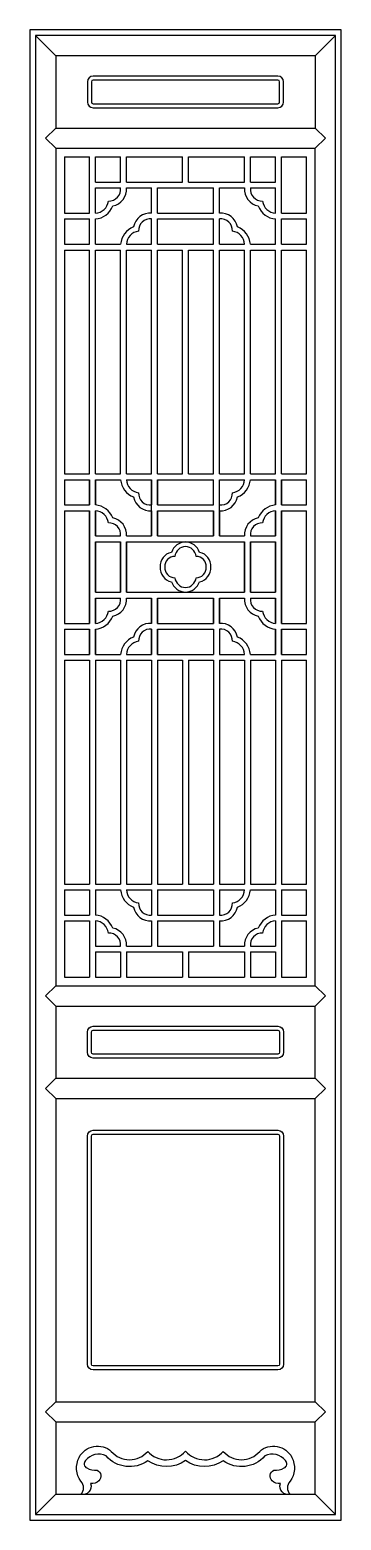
# Model space of a CAD drawing. Header units: metres. Extents: x 0 to 540, y 0 to 2580.
import ezdxf

# ---------------------------------------------------------------- set-up
doc = ezdxf.new("R2010")
doc.units = ezdxf.units.M
for name, color, linetype in [('3', 3, 'Continuous'), ('4', 4, 'Continuous'), ('7', 7, 'Continuous')]:
    doc.layers.add(name, color=color, linetype=linetype)

msp = doc.modelspace()

# ---------------------------------------------------------------- linework, layer by layer
at = {"layer": '3'}
for p, q in [((10, 2570), (45, 2535)), ((495, 2535), (530, 2570)), ((45, 2410), (27.5, 2392.5)), ((495, 2410), (512.5, 2392.5)), ((27.5, 2392.5), (45, 2375)), ((495, 2375), (512.5, 2392.5)), ((103.75, 2262.5), (103.75, 2360)), ((113.75, 2316.25), (113.75, 2360)), ((157.5, 2316.25), (157.5, 2360)), ((167.5, 2316.25), (167.5, 2360)), ((265, 2316.25), (265, 2360)), ((275, 2316.25), (275, 2360)), ((372.5, 2316.25), (372.5, 2360)), ((382.5, 2316.25), (382.5, 2360)), ((426.25, 2316.25), (426.25, 2360)), ((436.25, 2262.5), (436.25, 2360)), ((113.75, 2316.25), (157.5, 2316.25)), ((113.75, 2306.25), (157.5, 2306.25)), ((113.75, 2262.5), (113.75, 2306.25)), ((167.5, 2316.25), (265, 2316.25)), ((167.5, 2306.25), (211.25, 2306.25)), ((211.25, 2262.5), (211.25, 2306.25)), ((221.25, 2306.25), (318.75, 2306.25)), ((221.25, 2262.5), (221.25, 2306.25)), ((275, 2316.25), (372.5, 2316.25)), ((318.75, 2262.5), (318.75, 2306.25)), ((328.75, 2306.25), (372.5, 2306.25)), ((328.75, 2262.5), (328.75, 2306.25)), ((382.5, 2316.25), (426.25, 2316.25)), ((382.5, 2306.25), (426.25, 2306.25)), ((426.25, 2262.5), (426.25, 2306.25)), ((60, 2262.5), (103.75, 2262.5)), ((60, 2252.5), (103.75, 2252.5)), ((103.75, 2208.75), (103.75, 2252.5)), ((113.75, 2208.75), (113.75, 2252.5)), ((211.25, 2208.75), (211.25, 2252.5)), ((221.25, 2262.5), (318.75, 2262.5)), ((221.25, 2252.5), (318.75, 2252.5)), ((221.25, 2208.75), (221.25, 2252.5)), ((318.75, 2208.75), (318.75, 2252.5)), ((328.75, 2208.75), (328.75, 2252.5)), ((426.25, 2208.75), (426.25, 2252.5)), ((436.25, 2262.5), (480, 2262.5)), ((436.25, 2208.75), (436.25, 2252.5)), ((436.25, 2252.5), (480, 2252.5)), ((60, 2208.75), (103.75, 2208.75)), ((60, 2198.75), (103.75, 2198.75)), ((103.75, 1811.25), (103.75, 2198.75)), ((113.75, 2208.75), (157.5, 2208.75)), ((113.75, 1811.25), (113.75, 2198.75)), ((113.75, 2198.75), (157.5, 2198.75)), ((157.5, 1811.25), (157.5, 2198.75)), ((167.5, 2208.75), (211.25, 2208.75)), ((167.5, 1811.25), (167.5, 2198.75)), ((167.5, 2198.75), (211.25, 2198.75)), ((211.25, 1811.25), (211.25, 2198.75)), ((221.25, 2208.75), (318.75, 2208.75)), ((221.25, 1811.25), (221.25, 2198.75)), ((221.25, 2198.75), (265, 2198.75)), ((265, 1811.25), (265, 2198.75)), ((275, 1811.25), (275, 2198.75)), ((275, 2198.75), (318.75, 2198.75)), ((318.75, 1811.25), (318.75, 2198.75)), ((328.75, 2208.75), (372.5, 2208.75)), ((328.75, 1811.25), (328.75, 2198.75)), ((328.75, 2198.75), (372.5, 2198.75)), ((372.5, 1811.25), (372.5, 2198.75)), ((382.5, 2208.75), (426.25, 2208.75)), ((382.5, 1811.25), (382.5, 2198.75)), ((382.5, 2198.75), (426.25, 2198.75)), ((426.25, 1811.25), (426.25, 2198.75)), ((436.25, 2208.75), (480, 2208.75)), ((436.25, 1811.25), (436.25, 2198.75)), ((436.25, 2198.75), (480, 2198.75)), ((60, 1811.25), (103.75, 1811.25)), ((113.75, 1811.25), (157.5, 1811.25)), ((167.5, 1811.25), (211.25, 1811.25)), ((221.25, 1811.25), (265, 1811.25)), ((275, 1811.25), (318.75, 1811.25)), ((328.75, 1811.25), (372.5, 1811.25)), ((382.5, 1811.25), (426.25, 1811.25)), ((436.25, 1811.25), (480, 1811.25)), ((60, 1801.25), (103.75, 1801.25)), ((103.75, 1757.5), (103.75, 1801.25)), ((103.75, 1801.25), (103.75, 1757.5)), ((113.75, 1757.5), (113.75, 1801.25)), ((113.75, 1801.25), (113.75, 1757.5)), ((113.75, 1801.25), (157.5, 1801.25)), ((167.5, 1801.25), (211.25, 1801.25)), ((211.25, 1801.25), (211.25, 1757.5)), ((211.25, 1703.75), (211.25, 1801.25)), ((221.25, 1757.5), (221.25, 1801.25)), ((221.25, 1801.25), (221.25, 1757.5)), ((221.25, 1801.25), (318.75, 1801.25)), ((318.75, 1757.5), (318.75, 1801.25)), ((328.75, 1703.75), (328.75, 1801.25)), ((328.75, 1801.25), (372.5, 1801.25)), ((382.5, 1801.25), (426.25, 1801.25)), ((426.25, 1757.5), (426.25, 1801.25)), ((426.25, 1801.25), (426.25, 1757.5)), ((436.25, 1757.5), (436.25, 1801.25)), ((436.25, 1801.25), (436.25, 1757.5)), ((436.25, 1801.25), (480, 1801.25)), ((60, 1757.5), (103.75, 1757.5)), ((221.25, 1757.5), (318.75, 1757.5)), ((436.25, 1757.5), (480, 1757.5)), ((60, 1747.5), (103.75, 1747.5)), ((103.75, 1650), (103.75, 1747.5)), ((103.75, 1747.5), (103.75, 1650)), ((113.75, 1703.75), (113.75, 1747.5)), ((113.75, 1747.5), (113.75, 1703.75)), ((211.25, 1747.5), (211.25, 1703.75)), ((221.25, 1747.5), (318.75, 1747.5)), ((221.25, 1703.75), (221.25, 1747.5)), ((221.25, 1747.5), (221.25, 1703.75)), ((318.75, 1703.75), (318.75, 1747.5)), ((318.75, 1747.5), (318.75, 1703.75)), ((328.75, 1747.5), (328.75, 1703.75)), ((426.25, 1703.75), (426.25, 1747.5)), ((426.25, 1747.5), (426.25, 1703.75)), ((436.25, 1747.5), (480, 1747.5)), ((436.25, 1650), (436.25, 1747.5)), ((436.25, 1747.5), (436.25, 1650)), ((113.75, 1703.75), (157.5, 1703.75)), ((167.5, 1703.75), (211.25, 1703.75)), ((221.25, 1703.75), (318.75, 1703.75)), ((328.75, 1703.75), (372.5, 1703.75)), ((382.5, 1703.75), (426.25, 1703.75)), ((113.75, 1693.75), (157.5, 1693.75)), ((113.75, 1650), (113.75, 1693.75)), ((113.75, 1693.75), (113.75, 1650)), ((157.5, 1650), (157.5, 1693.75)), ((157.5, 1693.75), (157.5, 1650)), ((167.5, 1693.75), (372.5, 1693.75)), ((167.5, 1650), (167.5, 1693.75)), ((167.5, 1693.75), (167.5, 1650)), ((372.5, 1650), (372.5, 1693.75)), ((372.5, 1693.75), (372.5, 1650)), ((382.5, 1650), (382.5, 1693.75)), ((382.5, 1693.75), (382.5, 1650)), ((382.5, 1693.75), (426.25, 1693.75)), ((426.25, 1650), (426.25, 1693.75)), ((426.25, 1693.75), (426.25, 1650)), ((103.75, 1650), (103.75, 1552.5)), ((103.75, 1552.5), (103.75, 1650)), ((113.75, 1650), (113.75, 1606.25)), ((113.75, 1606.25), (113.75, 1650)), ((157.5, 1650), (157.5, 1606.25)), ((157.5, 1606.25), (157.5, 1650)), ((167.5, 1650), (167.5, 1606.25)), ((167.5, 1606.25), (167.5, 1650)), ((372.5, 1650), (372.5, 1606.25)), ((372.5, 1606.25), (372.5, 1650)), ((382.5, 1650), (382.5, 1606.25)), ((382.5, 1606.25), (382.5, 1650)), ((426.25, 1650), (426.25, 1606.25)), ((426.25, 1606.25), (426.25, 1650)), ((436.25, 1650), (436.25, 1552.5)), ((436.25, 1552.5), (436.25, 1650)), ((113.75, 1606.25), (157.5, 1606.25)), ((167.5, 1606.25), (372.5, 1606.25)), ((382.5, 1606.25), (426.25, 1606.25)), ((113.75, 1596.25), (157.5, 1596.25)), ((113.75, 1552.5), (113.75, 1596.25)), ((113.75, 1596.25), (113.75, 1552.5)), ((167.5, 1596.25), (211.25, 1596.25)), ((211.25, 1596.25), (211.25, 1552.5)), ((211.25, 1552.5), (211.25, 1596.25)), ((221.25, 1596.25), (221.25, 1552.5)), ((221.25, 1552.5), (221.25, 1596.25)), ((221.25, 1596.25), (318.75, 1596.25)), ((318.75, 1596.25), (318.75, 1552.5)), ((318.75, 1552.5), (318.75, 1596.25)), ((328.75, 1596.25), (328.75, 1552.5)), ((328.75, 1552.5), (328.75, 1596.25)), ((328.75, 1596.25), (372.5, 1596.25)), ((382.5, 1596.25), (426.25, 1596.25)), ((426.25, 1552.5), (426.25, 1596.25)), ((426.25, 1596.25), (426.25, 1552.5)), ((60, 1552.5), (103.75, 1552.5)), ((221.25, 1552.5), (318.75, 1552.5)), ((436.25, 1552.5), (480, 1552.5)), ((60, 1542.5), (103.75, 1542.5)), ((103.75, 1498.75), (103.75, 1542.5)), ((103.75, 1542.5), (103.75, 1498.75)), ((113.75, 1498.75), (113.75, 1542.5)), ((113.75, 1542.5), (113.75, 1498.75)), ((211.25, 1498.75), (211.25, 1542.5)), ((211.25, 1542.5), (211.25, 1498.75)), ((221.25, 1542.5), (318.75, 1542.5)), ((221.25, 1498.75), (221.25, 1542.5)), ((221.25, 1542.5), (221.25, 1498.75)), ((318.75, 1542.5), (318.75, 1498.75)), ((328.75, 1542.5), (328.75, 1498.75)), ((426.25, 1498.75), (426.25, 1542.5)), ((426.25, 1542.5), (426.25, 1498.75)), ((436.25, 1498.75), (436.25, 1542.5)), ((436.25, 1542.5), (436.25, 1498.75)), ((436.25, 1542.5), (480, 1542.5)), ((60, 1498.75), (103.75, 1498.75)), ((113.75, 1498.75), (157.5, 1498.75)), ((167.5, 1498.75), (211.25, 1498.75)), ((221.25, 1498.75), (318.75, 1498.75)), ((328.75, 1498.75), (372.5, 1498.75)), ((382.5, 1498.75), (426.25, 1498.75)), ((436.25, 1498.75), (480, 1498.75)), ((60, 1488.75), (103.75, 1488.75)), ((103.75, 1488.75), (103.75, 1101.25)), ((113.75, 1488.75), (113.75, 1101.25)), ((113.75, 1488.75), (157.5, 1488.75)), ((157.5, 1488.75), (157.5, 1101.25)), ((167.5, 1488.75), (167.5, 1101.25)), ((167.5, 1488.75), (211.25, 1488.75)), ((211.25, 1488.75), (211.25, 1101.25)), ((221.25, 1488.75), (221.25, 1101.25)), ((221.25, 1488.75), (265, 1488.75)), ((265, 1488.75), (265, 1101.25)), ((275, 1488.75), (275, 1101.25)), ((275, 1488.75), (318.75, 1488.75)), ((318.75, 1488.75), (318.75, 1101.25)), ((328.75, 1488.75), (328.75, 1101.25)), ((328.75, 1488.75), (372.5, 1488.75)), ((372.5, 1488.75), (372.5, 1101.25)), ((382.5, 1488.75), (382.5, 1101.25)), ((382.5, 1488.75), (426.25, 1488.75)), ((426.25, 1488.75), (426.25, 1101.25)), ((436.25, 1488.75), (436.25, 1101.25)), ((436.25, 1488.75), (480, 1488.75)), ((60, 1101.25), (103.75, 1101.25)), ((60, 1091.25), (103.75, 1091.25)), ((103.75, 1091.25), (103.75, 1047.5)), ((113.75, 1101.25), (157.5, 1101.25)), ((113.75, 1091.25), (157.5, 1091.25)), ((113.75, 1091.25), (113.75, 1047.5)), ((167.5, 1101.25), (211.25, 1101.25)), ((167.5, 1091.25), (211.25, 1091.25)), ((211.25, 1091.25), (211.25, 1047.5)), ((221.25, 1101.25), (265, 1101.25)), ((221.25, 1091.25), (318.75, 1091.25)), ((221.25, 1091.25), (221.25, 1047.5)), ((275, 1101.25), (318.75, 1101.25)), ((318.75, 1091.25), (318.75, 1047.5)), ((328.75, 1101.25), (372.5, 1101.25)), ((328.75, 1091.25), (328.75, 1047.5)), ((328.75, 1091.25), (372.5, 1091.25)), ((382.5, 1101.25), (426.25, 1101.25)), ((382.5, 1091.25), (426.25, 1091.25)), ((426.25, 1091.25), (426.25, 1047.5)), ((436.25, 1101.25), (480, 1101.25)), ((436.25, 1091.25), (436.25, 1047.5)), ((436.25, 1091.25), (480, 1091.25)), ((60, 1047.5), (103.75, 1047.5)), ((60, 1037.5), (103.75, 1037.5)), ((103.75, 1037.5), (103.75, 940)), ((113.75, 1037.5), (113.75, 993.75)), ((211.25, 1037.5), (211.25, 993.75)), ((221.25, 1047.5), (318.75, 1047.5)), ((221.25, 1037.5), (318.75, 1037.5)), ((221.25, 1037.5), (221.25, 993.75)), ((318.75, 1037.5), (318.75, 993.75)), ((328.75, 1037.5), (328.75, 993.75)), ((426.25, 1037.5), (426.25, 993.75)), ((436.25, 1047.5), (480, 1047.5)), ((436.25, 1037.5), (436.25, 940)), ((436.25, 1037.5), (480, 1037.5)), ((113.75, 993.75), (157.5, 993.75)), ((113.75, 983.75), (113.75, 940)), ((113.75, 983.75), (157.5, 983.75)), ((157.5, 983.75), (157.5, 940)), ((167.5, 993.75), (211.25, 993.75)), ((167.5, 983.75), (167.5, 940)), ((167.5, 983.75), (265, 983.75)), ((221.25, 993.75), (318.75, 993.75)), ((265, 983.75), (265, 940)), ((275, 983.75), (275, 940)), ((275, 983.75), (372.5, 983.75)), ((328.75, 993.75), (372.5, 993.75)), ((372.5, 983.75), (372.5, 940)), ((382.5, 993.75), (426.25, 993.75)), ((382.5, 983.75), (382.5, 940)), ((382.5, 983.75), (426.25, 983.75)), ((426.25, 983.75), (426.25, 940)), ((27.5, 907.5), (45, 925)), ((45, 890), (27.5, 907.5)), ((495, 925), (512.5, 907.5)), ((495, 890), (512.5, 907.5)), ((27.5, 747.5), (45, 765)), ((495, 765), (512.5, 747.5)), ((45, 730), (27.5, 747.5)), ((495, 730), (512.5, 747.5)), ((27.5, 187.5), (45, 205)), ((45, 170), (27.5, 187.5)), ((495, 205), (512.5, 187.5)), ((495, 170), (512.5, 187.5)), ((10, 10), (45, 45)), ((495, 45), (530, 10))]:
    msp.add_line(p, q, dxfattribs=at)
msp.add_lwpolyline([(10, 10), (530, 10), (530, 2570), (10, 2570)], close=True, dxfattribs=at)
for points in [[(110, 2445), (430, 2445, 0.41), (440, 2455), (440, 2490, 0.41), (430, 2500), (110, 2500, 0.41), (100, 2490), (100, 2455, 0.41)], [(110, 2452), (430, 2452, 0.41), (433, 2455), (433, 2490, 0.41), (430, 2493), (110, 2493, 0.41), (107, 2490), (107, 2455, 0.41)], [(110, 855), (430, 855, -0.41), (440, 845), (440, 810, -0.41), (430, 800), (110, 800, -0.41), (100, 810), (100, 845, -0.41)], [(110, 848), (430, 848, -0.41), (433, 845), (433, 810, -0.41), (430, 807), (110, 807, -0.41), (107, 810), (107, 845, -0.41)], [(110, 675), (430, 675, -0.41), (440, 665), (440, 270, -0.41), (430, 260), (110, 260, -0.41), (100, 270), (100, 665, -0.41)], [(110, 668), (430, 668, -0.41), (433, 665), (433, 270, -0.41), (430, 267), (110, 267, -0.41), (107, 270), (107, 665, -0.41)]]:
    msp.add_lwpolyline(points, format="xyb", close=True, dxfattribs=at)
for points in [[(88.55, 45, 0.41), (88.67, 67.3, -0.28), (85.48, 108.76, -0.49), (141.36, 119.12, 0.46), (204.43, 119.12, 0.45), (270, 119.46, 0.45), (335.57, 119.12, 0.46), (398.64, 119.12, -0.49), (454.52, 108.76, -0.28), (451.33, 67.3, 0.41), (451.45, 45, 0.51)], [(451.45, 45, -0.62), (434.56, 63.31, -0.23), (420.19, 68.1, -0.55), (423.38, 86.42, 0.13), (440.95, 90.42, 0.52), (443.34, 103.17, 0.36), (407.72, 111.28, -0.39), (335.47, 102.99, -0.32), (270, 103.28, -0.32), (204.53, 102.99, -0.39), (132.28, 111.28, 0.36), (96.66, 103.17, 0.52), (99.05, 90.42, 0.13), (116.62, 86.42, -0.55), (119.81, 68.1, -0.23), (105.44, 63.31, -0.62), (88.55, 45)]]:
    msp.add_lwpolyline(points, format="xyb", dxfattribs=at)
for centre, radius, start, end in [((137.34, 2303.87), 20.3, 267.32, 6.74), ((138.51, 2303.65), 29.11, 280.34, 5.13), ((401.49, 2303.65), 29.11, 174.87, 259.66), ((402.66, 2303.87), 20.3, 173.26, 272.68), ((112.39, 2286.66), 24.2, 273.23, 352.7), ((111.51, 2286.71), 34.28, 273.75, 340.06), ((428.49, 2286.71), 34.28, 199.94, 266.25), ((427.61, 2286.66), 24.2, 187.3, 266.77), ((208.65, 2233.51), 29.11, 84.87, 169.66), ((208.87, 2232.34), 20.3, 83.26, 182.68), ((331.35, 2233.51), 29.11, 10.34, 95.13), ((331.13, 2232.34), 20.3, 357.32, 96.74), ((191.71, 2206.51), 34.28, 109.94, 176.25), ((191.66, 2207.39), 24.2, 97.3, 176.77), ((348.34, 2207.39), 24.2, 3.23, 82.7), ((348.29, 2206.51), 34.28, 3.75, 70.06), ((191.71, 1803.49), 34.28, 183.75, 250.06), ((191.66, 1802.61), 24.2, 183.23, 262.7), ((348.34, 1802.61), 24.2, 277.3, 356.77), ((348.29, 1803.49), 34.28, 289.94, 356.25), ((111.51, 1723.29), 34.28, 19.94, 86.25), ((208.65, 1776.49), 29.11, 190.34, 275.13), ((208.87, 1777.66), 20.3, 177.32, 276.74), ((331.13, 1777.66), 20.3, 263.26, 2.68), ((331.35, 1776.49), 29.11, 264.87, 349.66), ((428.49, 1723.29), 34.28, 93.75, 160.06), ((112.39, 1723.34), 24.2, 7.3, 86.77), ((138.51, 1706.35), 29.11, 354.87, 79.66), ((401.49, 1706.35), 29.11, 100.34, 185.13), ((427.61, 1723.34), 24.2, 93.23, 172.7), ((137.34, 1706.13), 20.3, 353.26, 92.68), ((402.66, 1706.13), 20.3, 87.32, 186.74), ((271.83, 1665.91), 27.9, 93.75, 160.06), ((271.11, 1665.94), 19.7, 93.23, 172.7), ((268.17, 1665.91), 27.9, 19.94, 86.25), ((268.89, 1665.94), 19.7, 7.3, 86.77), ((249.85, 1652.12), 23.69, 100.34, 185.13), ((250.8, 1651.94), 16.52, 87.32, 186.74), ((289.2, 1651.94), 16.52, 353.26, 92.68), ((290.15, 1652.12), 23.69, 354.87, 79.66), ((249.85, 1647.88), 23.69, 174.87, 259.66), ((250.8, 1648.06), 16.52, 173.26, 272.68), ((271.11, 1634.06), 19.7, 187.3, 266.77), ((268.89, 1634.06), 19.7, 273.23, 352.7), ((289.2, 1648.06), 16.52, 267.32, 6.74), ((290.15, 1647.88), 23.69, 280.34, 5.13), ((271.83, 1634.09), 27.9, 199.94, 266.25), ((268.17, 1634.09), 27.9, 273.75, 340.06), ((137.34, 1593.87), 20.3, 267.32, 6.74), ((138.51, 1593.65), 29.11, 280.34, 5.13), ((401.49, 1593.65), 29.11, 174.87, 259.66), ((402.66, 1593.87), 20.3, 173.26, 272.68), ((112.39, 1576.66), 24.2, 273.23, 352.7), ((111.51, 1576.71), 34.28, 273.75, 340.06), ((208.65, 1523.51), 29.11, 84.87, 169.66), ((331.35, 1523.51), 29.11, 10.34, 95.13), ((428.49, 1576.71), 34.28, 199.94, 266.25), ((427.61, 1576.66), 24.2, 187.3, 266.77), ((191.71, 1496.51), 34.28, 109.94, 176.25), ((208.87, 1522.34), 20.3, 83.26, 182.68), ((331.13, 1522.34), 20.3, 357.32, 96.74), ((348.29, 1496.51), 34.28, 3.75, 70.06), ((191.66, 1497.39), 24.2, 97.3, 176.77), ((348.34, 1497.39), 24.2, 3.23, 82.7), ((191.71, 1093.49), 34.28, 183.75, 250.06), ((191.66, 1092.61), 24.2, 183.23, 262.7), ((348.34, 1092.61), 24.2, 277.3, 356.77), ((348.29, 1093.49), 34.28, 289.94, 356.25), ((208.65, 1066.49), 29.11, 190.34, 275.13), ((208.87, 1067.66), 20.3, 177.32, 276.74), ((331.13, 1067.66), 20.3, 263.26, 2.68), ((331.35, 1066.49), 29.11, 264.87, 349.66), ((111.51, 1013.29), 34.28, 19.94, 86.25), ((112.39, 1013.34), 24.2, 7.3, 86.77), ((428.49, 1013.29), 34.28, 93.75, 160.06), ((427.61, 1013.34), 24.2, 93.23, 172.7), ((137.34, 996.13), 20.3, 353.26, 92.68), ((138.51, 996.35), 29.11, 354.87, 79.66), ((401.49, 996.35), 29.11, 100.34, 185.13), ((402.66, 996.13), 20.3, 87.32, 186.74)]:
    msp.add_arc(centre, radius, start, end, dxfattribs=at)
at = {"layer": '4'}
msp.add_lwpolyline([(0, 0), (540, 0), (540, 2580), (0, 2580)], close=True, dxfattribs=at)
at = {"layer": '7'}
for p, q in [((495, 2535), (45, 2535)), ((45, 2535), (45, 2410)), ((495, 2535), (495, 2410)), ((45, 2410), (495, 2410)), ((45, 2375), (45, 925)), ((45, 2375), (495, 2375)), ((495, 925), (495, 2375)), ((60, 2360), (103.75, 2360)), ((60, 2360), (60, 2262.5)), ((113.75, 2360), (157.5, 2360)), ((167.5, 2360), (265, 2360)), ((275, 2360), (372.5, 2360)), ((382.5, 2360), (426.25, 2360)), ((436.25, 2360), (480, 2360)), ((480, 2262.5), (480, 2360)), ((60, 2252.5), (60, 2208.75)), ((480, 2208.75), (480, 2252.5)), ((60, 2198.75), (60, 1811.25)), ((480, 1811.25), (480, 2198.75)), ((60, 1801.25), (60, 1757.5)), ((480, 1757.5), (480, 1801.25)), ((60, 1747.5), (60, 1552.5)), ((480, 1552.5), (480, 1747.5)), ((60, 1542.5), (60, 1498.75)), ((480, 1498.75), (480, 1542.5)), ((60, 1488.75), (60, 1101.25)), ((480, 1101.25), (480, 1488.75)), ((60, 1091.25), (60, 1047.5)), ((480, 1047.5), (480, 1091.25)), ((60, 1037.5), (60, 940)), ((480, 940), (480, 1037.5)), ((60, 940), (103.75, 940)), ((113.75, 940), (157.5, 940)), ((167.5, 940), (265, 940)), ((275, 940), (372.5, 940)), ((382.5, 940), (426.25, 940)), ((436.25, 940), (480, 940)), ((45, 925), (495, 925)), ((45, 890), (495, 890)), ((45, 890), (45, 765)), ((495, 765), (495, 890)), ((45, 765), (495, 765)), ((45, 730), (495, 730)), ((45, 730), (45, 205)), ((495, 205), (495, 730)), ((45, 205), (495, 205)), ((45, 170), (495, 170)), ((45, 170), (45, 45)), ((495, 45), (495, 170)), ((45, 45), (495, 45))]:
    msp.add_line(p, q, dxfattribs=at)

doc.saveas('drawing.dxf')
